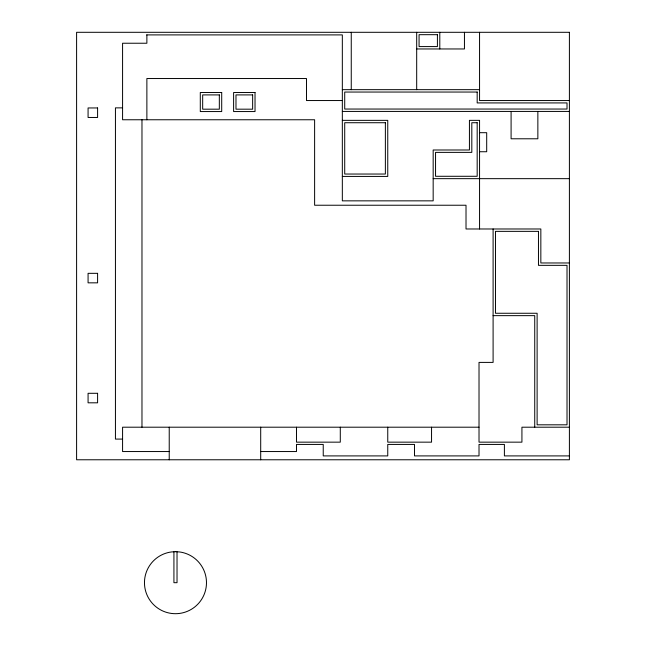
<?xml version="1.0" encoding="UTF-8"?>
<svg xmlns="http://www.w3.org/2000/svg" width="646" height="646" viewBox="0 0 646 646"><rect width="100%" height="100%" fill="white"/><g stroke="black" fill="none" stroke-linecap="round" stroke-linejoin="round"><path stroke-width="0.97" d="M146.658 34.9L342.332 34.9L342.332 200.849L433.167 200.849L433.167 149.993L469.432 149.993L469.432 120.35L479.558 120.35L479.558 228.983M416.686 48.959L464.45 48.959L464.45 32.3M342.332 89.665L479.558 89.665M342.332 100.542L306.487 100.542L306.487 78.529L146.876 78.529L146.876 119.76M569.401 100.542L479.558 100.542L479.558 32.3M122.579 107.866L115.44 107.866L115.44 439.086L122.579 439.086M342.332 111.427L569.401 111.427M342.332 120.35L387.753 120.35L387.753 176.423L342.332 176.423M479.558 132.696L486.696 132.696L486.696 151.737L479.558 151.737M433.167 178.659L569.401 178.659M569.401 262.97L540.839 262.97L540.839 228.983L466.016 228.983L466.016 205.234L314.618 205.234L314.618 119.76L122.579 119.76L122.579 43.234L146.876 43.234L146.876 34.9M493.1 315.644L534.735 315.644L534.735 427.2M479.017 427.2L122.579 427.2L122.579 451.546L169.228 451.546M569.401 427.2L521.928 427.208L521.928 442.155L479.017 442.155L479.017 362.398L493.1 362.398L493.1 228.983M260.701 451.546L296.49 451.546L296.49 444.424L323.234 444.424L323.234 455.906L387.753 455.906L387.753 444.424L414.498 444.424L414.498 455.906L479.017 455.906L479.017 444.424L504.397 444.424L504.397 455.906L569.401 455.906M537.86 111.427L537.86 138.785L511.091 138.785L511.091 111.427M439.797 32.3L439.797 48.959M431.552 427.2L431.552 442.155L387.753 442.155L387.753 427.2M416.686 32.3L416.686 89.665M351.254 32.3L351.254 89.665M340.289 427.2L340.289 442.155L296.49 442.155L296.49 427.2M260.701 427.2L260.701 459.774M177.028 551.789L177.028 582.692L173.927 582.692L173.927 551.789M169.228 427.2L169.228 459.774M141.975 119.76L141.975 427.2M175.478 551.684L171.424 551.95A31.008 31.008 0 0 0 149.323 599.351A31.008 31.008 0 0 0 201.625 599.351A31.008 31.008 0 0 0 179.523 551.95L175.478 551.684M569.401 32.3L76.599 32.3L76.599 459.774L569.401 459.774L569.401 32.3M437.415 34.682L419.068 34.682L419.068 46.577L437.415 46.577L437.415 34.682M477.176 92.047L344.714 92.047L344.714 109.045L567.018 109.045L567.018 102.924L477.176 102.924L477.176 92.047M221.707 92.523L200.292 92.523L200.292 111.556L221.707 111.556L221.707 92.523M255.025 92.523L233.61 92.523L233.61 111.556L255.025 111.556L255.025 92.523M219.333 94.905L202.674 94.905L202.674 109.182L219.333 109.182L219.333 94.905M252.643 94.905L235.984 94.905L235.984 109.182L252.643 109.182L252.643 94.905M97.594 107.955L88.074 107.955L88.074 117.467L97.594 117.467L97.594 107.955M385.371 122.724L344.714 122.724L344.714 174.04L385.371 174.04L385.371 122.724M477.176 122.724L471.814 122.724L471.814 152.375L435.549 152.375L435.549 176.285L477.176 176.285L477.176 122.724M538.465 231.357L495.474 231.357L495.474 313.262L537.117 313.262L537.117 424.818L567.018 424.818L567.018 265.345L538.465 265.345L538.465 231.357M97.594 273.331L88.074 273.331L88.074 282.843L97.594 282.843L97.594 273.331M97.594 393.293L88.074 393.293L88.074 402.813L97.594 402.813L97.594 393.293"/></g></svg>
